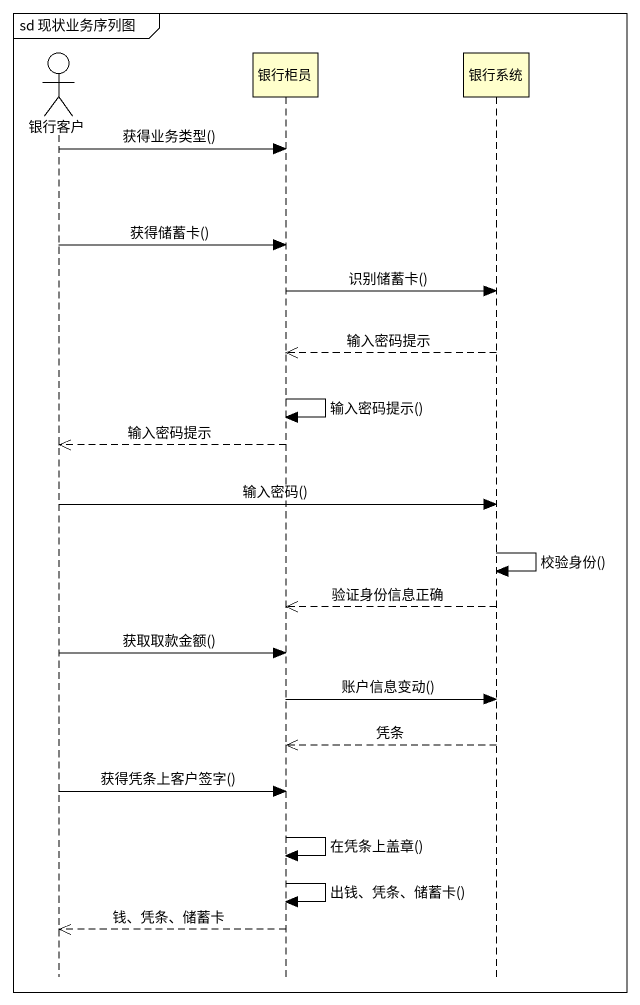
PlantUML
@startuml
mainframe sd 现状业务序列图
hide footbox
actor 银行客户
participant 银行柜员
participant 银行系统

银行客户 -> 银行柜员 : 获得业务类型()
银行客户 -> 银行柜员 : 获得储蓄卡()
银行柜员 -> 银行系统 : 识别储蓄卡()
银行系统 -->> 银行柜员 : 输入密码提示
银行柜员 -> 银行柜员 : 输入密码提示()
银行柜员 -->> 银行客户 : 输入密码提示
银行客户 -> 银行系统 : 输入密码()
银行系统 -> 银行系统 : 校验身份()
银行系统 -->> 银行柜员 : 验证身份信息正确
银行客户 -> 银行柜员 : 获取取款金额()
银行柜员 -> 银行系统 : 账户信息变动()
银行系统 -->> 银行柜员 : 凭条
银行客户 -> 银行柜员 : 获得凭条上客户签字()
银行柜员 -> 银行柜员 : 在凭条上盖章()
银行柜员 -> 银行柜员 : 出钱、凭条、储蓄卡()
银行柜员 -->> 银行客户 : 钱、凭条、储蓄卡
@enduml
